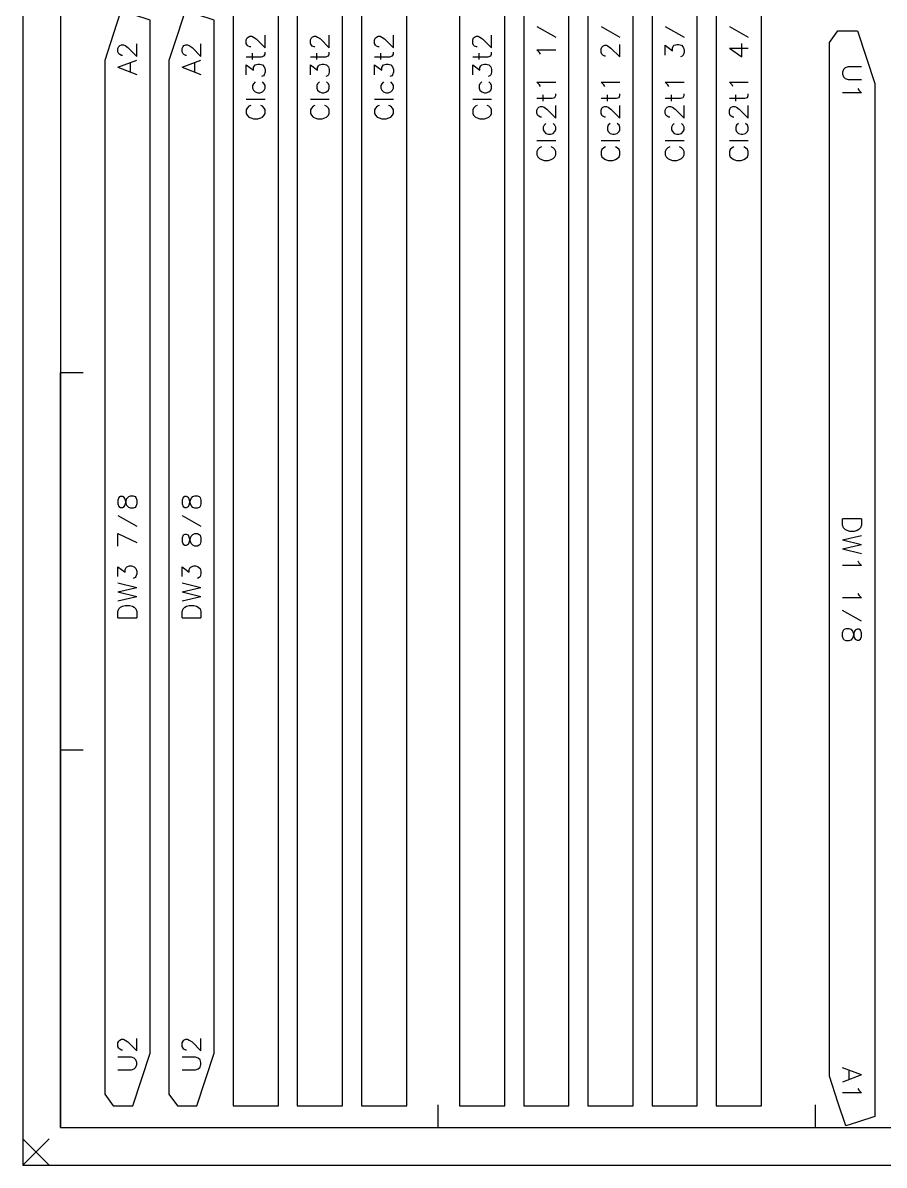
# Model space of a CAD drawing. Extents: x 0 to 235, y 0 to 300.
# Drawn here: x 0 to 114.1, y 0 to 151.3 of the extents above; entities that cross this region are included whole.
import ezdxf

# ---------------------------------------------------------------- set-up
doc = ezdxf.new("R2010")
doc.units = 0
for name, color, linetype in [('CORTE', 1, 'Continuous'), ('REFERENCIA', 8, 'Continuous'), ('ROTULO', 5, 'Continuous')]:
    doc.layers.add(name, color=color, linetype=linetype)

msp = doc.modelspace()

# ---------------------------------------------------------------- linework, layer by layer
at = {"layer": 'CORTE', "color": 1, "linetype": 'CONTINUOUS'}
for points in [[(33.85, 7.85), (33.85, 289.85), (27.85, 289.85), (27.85, 7.85)], [(42.35, 7.85), (42.35, 289.85), (36.35, 289.85), (36.35, 7.85)], [(50.85, 7.85), (50.85, 289.85), (44.85, 289.85), (44.85, 7.85)], [(63.85, 7.85), (63.85, 289.85), (57.85, 289.85), (57.85, 7.85)], [(72.35, 7.85), (72.35, 278.85), (66.35, 278.85), (66.35, 7.85)], [(80.85, 7.85), (80.85, 278.85), (74.85, 278.85), (74.85, 7.85)], [(89.35, 7.85), (89.35, 278.85), (83.35, 278.85), (83.35, 7.85)], [(97.85, 7.85), (97.85, 278.85), (91.85, 278.85), (91.85, 7.85)], [(16.85, 14.8472), (16.85, 151.6652), (14.5662, 152.4106), (13.0017, 152.9212), (13.0017, 152.9212), (11.9823, 149.798), (11.9823, 149.798), (10.85, 146.3289), (10.85, 9.4106), (11.9823, 7.85), (11.9823, 7.85), (13.0017, 7.85), (14.5662, 7.85), (14.5662, 7.85)], [(25.35, 14.8472), (25.35, 151.6652), (23.0662, 152.4106), (21.5017, 152.9212), (21.5017, 152.9212), (20.4823, 149.798), (20.4823, 149.798), (19.35, 146.3289), (19.35, 9.4106), (20.4823, 7.85), (20.4823, 7.85), (21.5017, 7.85), (23.0662, 7.85), (23.0662, 7.85)], [(112.85, 143.2763), (112.85, 6.4583), (110.5662, 5.7129), (109.0017, 5.2022), (109.0017, 5.2022), (107.9823, 8.3255), (107.9823, 8.3255), (106.85, 11.7946), (106.85, 148.7129), (107.9823, 150.2735), (107.9823, 150.2735), (109.0017, 150.2735), (110.5662, 150.2735), (110.5662, 150.2735)]]:
    msp.add_lwpolyline(points, close=True, dxfattribs=at)
at = {"layer": 'REFERENCIA', "color": 8, "linetype": 'CONTINUOUS'}
for p, q in [((0, 0), (3.5, 3.5)), ((0, 3.5), (3.5, 0))]:
    msp.add_line(p, q, dxfattribs=at)
for points in [[(0, 0), (235, 0), (235, 300), (0, 300), (0, 0)], [(5, 5), (230, 5), (230, 295), (5, 295), (5, 5)]]:
    msp.add_lwpolyline(points, dxfattribs=at)
at = {"layer": 'ROTULO', "color": 5, "linetype": 'CONTINUOUS'}
for p, q in [((68.1, 150.85), (70.6, 149.4214)), ((76.6, 150.85), (79.1, 149.4214)), ((85.1, 150.85), (87.6, 149.4214)), ((93.6, 150.85), (96.1, 149.4214)), ((30.4333, 146.469), (30.4333, 147.3024)), ((38.9333, 146.469), (38.9333, 147.3024)), ((47.4333, 146.469), (47.4333, 147.3024)), ((60.4333, 146.469), (60.4333, 147.3024)), ((93.6, 147.9929), (96.1, 147.9929)), ((12.6, 145.4476), (15.1, 146.4)), ((12.6, 145.4476), (15.1, 144.4953)), ((14.2667, 144.8524), (14.2667, 146.0429)), ((21.1, 145.4476), (23.6, 146.4)), ((21.1, 145.4476), (23.6, 144.4953)), ((22.7667, 144.8524), (22.7667, 146.0429)), ((29.6, 141.231), (32.1, 141.231)), ((38.1, 141.231), (40.6, 141.231)), ((46.6, 141.231), (49.1, 141.231)), ((59.6, 141.231), (62.1, 141.231)), ((68.9333, 140.969), (68.9333, 141.8024)), ((77.4333, 140.969), (77.4333, 141.8024)), ((85.9333, 140.969), (85.9333, 141.8024)), ((94.4333, 140.969), (94.4333, 141.8024)), ((68.1, 135.731), (70.6, 135.731)), ((76.6, 135.731), (79.1, 135.731)), ((85.1, 135.731), (87.6, 135.731)), ((93.6, 135.731), (96.1, 135.731)), ((5, 5), (5, 105)), ((5, 105), (8, 105)), ((12.6, 86.0642), (15.1, 84.6357)), ((21.1, 86.0642), (23.6, 84.6357)), ((111.1, 85.6307), (108.6, 85.6307)), ((12.6, 83.6833), (15.1, 82.4928)), ((12.6, 82.0166), (12.6, 83.6833)), ((111.1, 83.3688), (108.6, 82.7736)), ((111.1, 82.1783), (108.6, 82.7736)), ((111.1, 82.1783), (108.6, 81.5831)), ((111.1, 80.9878), (108.6, 81.5831)), ((12.6, 77.1357), (15.1, 76.5404)), ((12.6, 75.9452), (15.1, 76.5404)), ((12.6, 75.9452), (15.1, 75.3499)), ((21.1, 77.1357), (23.6, 76.5404)), ((21.1, 75.9452), (23.6, 76.5404)), ((21.1, 75.9452), (23.6, 75.3499)), ((12.6, 74.7547), (15.1, 75.3499)), ((21.1, 74.7547), (23.6, 75.3499)), ((111.1, 72.0593), (108.6, 73.4878)), ((12.6, 72.4928), (15.1, 72.4928)), ((21.1, 72.4928), (23.6, 72.4928)), ((5, 55), (8, 55)), ((111.1, 11.9616), (108.6, 12.9139)), ((109.4333, 12.5568), (109.4333, 11.3663)), ((111.1, 11.9616), (108.6, 11.0092)), ((55, 5), (55, 8)), ((105, 5), (105, 8)), ((5, 5), (105, 5))]:
    msp.add_line(p, q, dxfattribs=at)
for points in [[(13.1952, 146.9953), (13.0762, 146.9953), (12.8381, 147.1143), (12.719, 147.2334), (12.6, 147.4715), (12.6, 147.9476), (12.719, 148.1857), (12.8381, 148.3048), (13.0762, 148.4238), (13.3143, 148.4238), (13.5524, 148.3048), (13.9095, 148.0667), (15.1, 146.8762), (15.1, 148.5429)], [(21.6952, 146.9953), (21.5762, 146.9953), (21.3381, 147.1143), (21.219, 147.2334), (21.1, 147.4715), (21.1, 147.9476), (21.219, 148.1857), (21.3381, 148.3048), (21.5762, 148.4238), (21.8143, 148.4238), (22.0524, 148.3048), (22.4095, 148.0667), (23.6, 146.8762), (23.6, 148.5429)], [(30.1952, 148.1357), (30.0762, 148.1357), (29.8381, 148.2548), (29.719, 148.3738), (29.6, 148.6119), (29.6, 149.0881), (29.719, 149.3262), (29.8381, 149.4452), (30.0762, 149.5643), (30.3143, 149.5643), (30.5524, 149.4452), (30.9095, 149.2071), (32.1, 148.0167), (32.1, 149.6833)], [(38.6952, 148.1357), (38.5762, 148.1357), (38.3381, 148.2548), (38.219, 148.3738), (38.1, 148.6119), (38.1, 149.0881), (38.219, 149.3262), (38.3381, 149.4452), (38.5762, 149.5643), (38.8143, 149.5643), (39.0524, 149.4452), (39.4095, 149.2071), (40.6, 148.0167), (40.6, 149.6833)], [(47.1952, 148.1357), (47.0762, 148.1357), (46.8381, 148.2548), (46.719, 148.3738), (46.6, 148.6119), (46.6, 149.0881), (46.719, 149.3262), (46.8381, 149.4452), (47.0762, 149.5643), (47.3143, 149.5643), (47.5524, 149.4452), (47.9095, 149.2071), (49.1, 148.0167), (49.1, 149.6833)], [(60.1952, 148.1357), (60.0762, 148.1357), (59.8381, 148.2548), (59.719, 148.3738), (59.6, 148.6119), (59.6, 149.0881), (59.719, 149.3262), (59.8381, 149.4452), (60.0762, 149.5643), (60.3143, 149.5643), (60.5524, 149.4452), (60.9095, 149.2071), (62.1, 148.0167), (62.1, 149.6833)], [(77.1952, 146.9214), (77.0762, 146.9214), (76.8381, 147.0405), (76.719, 147.1595), (76.6, 147.3976), (76.6, 147.8738), (76.719, 148.1119), (76.8381, 148.231), (77.0762, 148.35), (77.3143, 148.35), (77.5524, 148.231), (77.9095, 147.9929), (79.1, 146.8024), (79.1, 148.469)], [(85.1, 147.0405), (85.1, 148.35), (86.0524, 147.6357), (86.0524, 147.9929), (86.1714, 148.231), (86.2905, 148.35), (86.6476, 148.469), (86.8857, 148.469), (87.2429, 148.35), (87.481, 148.1119), (87.6, 147.7548), (87.6, 147.3976), (87.481, 147.0405), (87.3619, 146.9214), (87.1238, 146.8024)], [(93.6, 147.9929), (95.2667, 146.8024), (95.2667, 148.5881)], [(29.6, 146.8262), (31.6238, 146.8262), (31.981, 146.9452), (32.1, 147.1833), (32.1, 147.4214)], [(38.1, 146.8262), (40.1238, 146.8262), (40.481, 146.9452), (40.6, 147.1833), (40.6, 147.4214)], [(46.6, 146.8262), (48.6238, 146.8262), (48.981, 146.9452), (49.1, 147.1833), (49.1, 147.4214)], [(59.6, 146.8262), (61.6238, 146.8262), (61.981, 146.9452), (62.1, 147.1833), (62.1, 147.4214)], [(68.5762, 147.1595), (68.4571, 147.3976), (68.1, 147.7548), (70.6, 147.7548)], [(29.6, 144.4452), (29.6, 145.7548), (30.5524, 145.0405), (30.5524, 145.3976), (30.6714, 145.6357), (30.7905, 145.7548), (31.1476, 145.8738), (31.3857, 145.8738), (31.7429, 145.7548), (31.981, 145.5167), (32.1, 145.1595), (32.1, 144.8024), (31.981, 144.4452), (31.8619, 144.3262), (31.6238, 144.2071)], [(38.1, 144.4452), (38.1, 145.7548), (39.0524, 145.0405), (39.0524, 145.3976), (39.1714, 145.6357), (39.2905, 145.7548), (39.6476, 145.8738), (39.8857, 145.8738), (40.2429, 145.7548), (40.481, 145.5167), (40.6, 145.1595), (40.6, 144.8024), (40.481, 144.4452), (40.3619, 144.3262), (40.1238, 144.2071)], [(46.6, 144.4452), (46.6, 145.7548), (47.5524, 145.0405), (47.5524, 145.3976), (47.6714, 145.6357), (47.7905, 145.7548), (48.1476, 145.8738), (48.3857, 145.8738), (48.7429, 145.7548), (48.981, 145.5167), (49.1, 145.1595), (49.1, 144.8024), (48.981, 144.4452), (48.8619, 144.3262), (48.6238, 144.2071)], [(59.6, 144.4452), (59.6, 145.7548), (60.5524, 145.0405), (60.5524, 145.3976), (60.6714, 145.6357), (60.7905, 145.7548), (61.1476, 145.8738), (61.3857, 145.8738), (61.7429, 145.7548), (61.981, 145.5167), (62.1, 145.1595), (62.1, 144.8024), (61.981, 144.4452), (61.8619, 144.3262), (61.6238, 144.2071)], [(111.1, 145.4903), (109.3143, 145.4903), (108.9571, 145.3713), (108.719, 145.1332), (108.6, 144.776), (108.6, 144.5379), (108.719, 144.1808), (108.9571, 143.9427), (109.3143, 143.8236), (111.1, 143.8236)], [(30.7905, 143.4929), (30.5524, 143.2548), (30.4333, 143.0167), (30.4333, 142.6595), (30.5524, 142.4214), (30.7905, 142.1833), (31.1476, 142.0643), (31.3857, 142.0643), (31.7429, 142.1833), (31.981, 142.4214), (32.1, 142.6595), (32.1, 143.0167), (31.981, 143.2548), (31.7429, 143.4929)], [(39.2905, 143.4929), (39.0524, 143.2548), (38.9333, 143.0167), (38.9333, 142.6595), (39.0524, 142.4214), (39.2905, 142.1833), (39.6476, 142.0643), (39.8857, 142.0643), (40.2429, 142.1833), (40.481, 142.4214), (40.6, 142.6595), (40.6, 143.0167), (40.481, 143.2548), (40.2429, 143.4929)], [(47.7905, 143.4929), (47.5524, 143.2548), (47.4333, 143.0167), (47.4333, 142.6595), (47.5524, 142.4214), (47.7905, 142.1833), (48.1476, 142.0643), (48.3857, 142.0643), (48.7429, 142.1833), (48.981, 142.4214), (49.1, 142.6595), (49.1, 143.0167), (48.981, 143.2548), (48.7429, 143.4929)], [(60.7905, 143.4929), (60.5524, 143.2548), (60.4333, 143.0167), (60.4333, 142.6595), (60.5524, 142.4214), (60.7905, 142.1833), (61.1476, 142.0643), (61.3857, 142.0643), (61.7429, 142.1833), (61.981, 142.4214), (62.1, 142.6595), (62.1, 143.0167), (61.981, 143.2548), (61.7429, 143.4929)], [(68.5762, 142.8738), (68.4571, 143.1119), (68.1, 143.469), (70.6, 143.469)], [(77.0762, 142.8738), (76.9571, 143.1119), (76.6, 143.469), (79.1, 143.469)], [(85.5762, 142.8738), (85.4571, 143.1119), (85.1, 143.469), (87.6, 143.469)], [(94.0762, 142.8738), (93.9571, 143.1119), (93.6, 143.469), (96.1, 143.469)], [(110.6238, 142.6332), (110.7429, 142.3951), (111.1, 142.0379), (108.6, 142.0379)], [(68.1, 141.3262), (70.1238, 141.3262), (70.481, 141.4452), (70.6, 141.6833), (70.6, 141.9214)], [(76.6, 141.3262), (78.6238, 141.3262), (78.981, 141.4452), (79.1, 141.6833), (79.1, 141.9214)], [(85.1, 141.3262), (87.1238, 141.3262), (87.481, 141.4452), (87.6, 141.6833), (87.6, 141.9214)], [(93.6, 141.3262), (95.6238, 141.3262), (95.981, 141.4452), (96.1, 141.6833), (96.1, 141.9214)], [(30.1952, 140.3976), (29.9571, 140.2786), (29.719, 140.0405), (29.6, 139.8024), (29.6, 139.3262), (29.719, 139.0881), (29.9571, 138.85), (30.1952, 138.731), (30.5524, 138.6119), (31.1476, 138.6119), (31.5048, 138.731), (31.7429, 138.85), (31.981, 139.0881), (32.1, 139.3262), (32.1, 139.8024), (31.981, 140.0405), (31.7429, 140.2786), (31.5048, 140.3976)], [(38.6952, 140.3976), (38.4571, 140.2786), (38.219, 140.0405), (38.1, 139.8024), (38.1, 139.3262), (38.219, 139.0881), (38.4571, 138.85), (38.6952, 138.731), (39.0524, 138.6119), (39.6476, 138.6119), (40.0048, 138.731), (40.2429, 138.85), (40.481, 139.0881), (40.6, 139.3262), (40.6, 139.8024), (40.481, 140.0405), (40.2429, 140.2786), (40.0048, 140.3976)], [(47.1952, 140.3976), (46.9571, 140.2786), (46.719, 140.0405), (46.6, 139.8024), (46.6, 139.3262), (46.719, 139.0881), (46.9571, 138.85), (47.1952, 138.731), (47.5524, 138.6119), (48.1476, 138.6119), (48.5048, 138.731), (48.7429, 138.85), (48.981, 139.0881), (49.1, 139.3262), (49.1, 139.8024), (48.981, 140.0405), (48.7429, 140.2786), (48.5048, 140.3976)], [(60.1952, 140.3976), (59.9571, 140.2786), (59.719, 140.0405), (59.6, 139.8024), (59.6, 139.3262), (59.719, 139.0881), (59.9571, 138.85), (60.1952, 138.731), (60.5524, 138.6119), (61.1476, 138.6119), (61.5048, 138.731), (61.7429, 138.85), (61.981, 139.0881), (62.1, 139.3262), (62.1, 139.8024), (61.981, 140.0405), (61.7429, 140.2786), (61.5048, 140.3976)], [(68.6952, 138.8262), (68.5762, 138.8262), (68.3381, 138.9452), (68.219, 139.0643), (68.1, 139.3024), (68.1, 139.7786), (68.219, 140.0167), (68.3381, 140.1357), (68.5762, 140.2548), (68.8143, 140.2548), (69.0524, 140.1357), (69.4095, 139.8976), (70.6, 138.7071), (70.6, 140.3738)], [(77.1952, 138.8262), (77.0762, 138.8262), (76.8381, 138.9452), (76.719, 139.0643), (76.6, 139.3024), (76.6, 139.7786), (76.719, 140.0167), (76.8381, 140.1357), (77.0762, 140.2548), (77.3143, 140.2548), (77.5524, 140.1357), (77.9095, 139.8976), (79.1, 138.7071), (79.1, 140.3738)], [(85.6952, 138.8262), (85.5762, 138.8262), (85.3381, 138.9452), (85.219, 139.0643), (85.1, 139.3024), (85.1, 139.7786), (85.219, 140.0167), (85.3381, 140.1357), (85.5762, 140.2548), (85.8143, 140.2548), (86.0524, 140.1357), (86.4095, 139.8976), (87.6, 138.7071), (87.6, 140.3738)], [(94.1952, 138.8262), (94.0762, 138.8262), (93.8381, 138.9452), (93.719, 139.0643), (93.6, 139.3024), (93.6, 139.7786), (93.719, 140.0167), (93.8381, 140.1357), (94.0762, 140.2548), (94.3143, 140.2548), (94.5524, 140.1357), (94.9095, 139.8976), (96.1, 138.7071), (96.1, 140.3738)], [(69.2905, 137.9929), (69.0524, 137.7548), (68.9333, 137.5167), (68.9333, 137.1595), (69.0524, 136.9214), (69.2905, 136.6833), (69.6476, 136.5643), (69.8857, 136.5643), (70.2429, 136.6833), (70.481, 136.9214), (70.6, 137.1595), (70.6, 137.5167), (70.481, 137.7548), (70.2429, 137.9929)], [(77.7905, 137.9929), (77.5524, 137.7548), (77.4333, 137.5167), (77.4333, 137.1595), (77.5524, 136.9214), (77.7905, 136.6833), (78.1476, 136.5643), (78.3857, 136.5643), (78.7429, 136.6833), (78.981, 136.9214), (79.1, 137.1595), (79.1, 137.5167), (78.981, 137.7548), (78.7429, 137.9929)], [(86.2905, 137.9929), (86.0524, 137.7548), (85.9333, 137.5167), (85.9333, 137.1595), (86.0524, 136.9214), (86.2905, 136.6833), (86.6476, 136.5643), (86.8857, 136.5643), (87.2429, 136.6833), (87.481, 136.9214), (87.6, 137.1595), (87.6, 137.5167), (87.481, 137.7548), (87.2429, 137.9929)], [(94.7905, 137.9929), (94.5524, 137.7548), (94.4333, 137.5167), (94.4333, 137.1595), (94.5524, 136.9214), (94.7905, 136.6833), (95.1476, 136.5643), (95.3857, 136.5643), (95.7429, 136.6833), (95.981, 136.9214), (96.1, 137.1595), (96.1, 137.5167), (95.981, 137.7548), (95.7429, 137.9929)], [(68.6952, 134.8976), (68.4571, 134.7786), (68.219, 134.5405), (68.1, 134.3024), (68.1, 133.8262), (68.219, 133.5881), (68.4571, 133.35), (68.6952, 133.231), (69.0524, 133.1119), (69.6476, 133.1119), (70.0048, 133.231), (70.2429, 133.35), (70.481, 133.5881), (70.6, 133.8262), (70.6, 134.3024), (70.481, 134.5405), (70.2429, 134.7786), (70.0048, 134.8976)], [(77.1952, 134.8976), (76.9571, 134.7786), (76.719, 134.5405), (76.6, 134.3024), (76.6, 133.8262), (76.719, 133.5881), (76.9571, 133.35), (77.1952, 133.231), (77.5524, 133.1119), (78.1476, 133.1119), (78.5048, 133.231), (78.7429, 133.35), (78.981, 133.5881), (79.1, 133.8262), (79.1, 134.3024), (78.981, 134.5405), (78.7429, 134.7786), (78.5048, 134.8976)], [(85.6952, 134.8976), (85.4571, 134.7786), (85.219, 134.5405), (85.1, 134.3024), (85.1, 133.8262), (85.219, 133.5881), (85.4571, 133.35), (85.6952, 133.231), (86.0524, 133.1119), (86.6476, 133.1119), (87.0048, 133.231), (87.2429, 133.35), (87.481, 133.5881), (87.6, 133.8262), (87.6, 134.3024), (87.481, 134.5405), (87.2429, 134.7786), (87.0048, 134.8976)], [(94.1952, 134.8976), (93.9571, 134.7786), (93.719, 134.5405), (93.6, 134.3024), (93.6, 133.8262), (93.719, 133.5881), (93.9571, 133.35), (94.1952, 133.231), (94.5524, 133.1119), (95.1476, 133.1119), (95.5048, 133.231), (95.7429, 133.35), (95.981, 133.5881), (96.1, 133.8262), (96.1, 134.3024), (95.981, 134.5405), (95.7429, 134.7786), (95.5048, 134.8976)], [(12.6, 87.6118), (12.719, 87.2547), (12.9571, 87.1357), (13.1952, 87.1357), (13.4333, 87.2547), (13.5524, 87.4928), (13.6714, 87.969), (13.7905, 88.3261), (14.0286, 88.5642), (14.2667, 88.6833), (14.6238, 88.6833), (14.8619, 88.5642), (14.981, 88.4452), (15.1, 88.088), (15.1, 87.6118), (14.981, 87.2547), (14.8619, 87.1357), (14.6238, 87.0166), (14.2667, 87.0166), (14.0286, 87.1357), (13.7905, 87.3737), (13.6714, 87.7309), (13.5524, 88.2071), (13.4333, 88.4452), (13.1952, 88.5642), (12.9571, 88.5642), (12.719, 88.4452), (12.6, 88.088), (12.6, 87.6118)], [(21.1, 87.6118), (21.219, 87.2547), (21.4571, 87.1357), (21.6952, 87.1357), (21.9333, 87.2547), (22.0524, 87.4928), (22.1714, 87.969), (22.2905, 88.3261), (22.5286, 88.5642), (22.7667, 88.6833), (23.1238, 88.6833), (23.3619, 88.5642), (23.481, 88.4452), (23.6, 88.088), (23.6, 87.6118), (23.481, 87.2547), (23.3619, 87.1357), (23.1238, 87.0166), (22.7667, 87.0166), (22.5286, 87.1357), (22.2905, 87.3737), (22.1714, 87.7309), (22.0524, 88.2071), (21.9333, 88.4452), (21.6952, 88.5642), (21.4571, 88.5642), (21.219, 88.4452), (21.1, 88.088), (21.1, 87.6118)], [(111.1, 85.6307), (111.1, 84.7974), (110.981, 84.4402), (110.7429, 84.2021), (110.5048, 84.0831), (110.1476, 83.964), (109.5524, 83.964), (109.1952, 84.0831), (108.9571, 84.2021), (108.719, 84.4402), (108.6, 84.7974), (108.6, 85.6307)], [(21.1, 82.6118), (21.219, 82.2547), (21.4571, 82.1357), (21.6952, 82.1357), (21.9333, 82.2547), (22.0524, 82.4928), (22.1714, 82.969), (22.2905, 83.3261), (22.5286, 83.5642), (22.7667, 83.6833), (23.1238, 83.6833), (23.3619, 83.5642), (23.481, 83.4452), (23.6, 83.088), (23.6, 82.6118), (23.481, 82.2547), (23.3619, 82.1357), (23.1238, 82.0166), (22.7667, 82.0166), (22.5286, 82.1357), (22.2905, 82.3737), (22.1714, 82.7309), (22.0524, 83.2071), (21.9333, 83.4452), (21.6952, 83.5642), (21.4571, 83.5642), (21.219, 83.4452), (21.1, 83.088), (21.1, 82.6118)], [(12.6, 77.969), (12.6, 79.2785), (13.5524, 78.5642), (13.5524, 78.9214), (13.6714, 79.1595), (13.7905, 79.2785), (14.1476, 79.3976), (14.3857, 79.3976), (14.7429, 79.2785), (14.981, 79.0404), (15.1, 78.6833), (15.1, 78.3261), (14.981, 77.969), (14.8619, 77.8499), (14.6238, 77.7309)], [(21.1, 77.969), (21.1, 79.2785), (22.0524, 78.5642), (22.0524, 78.9214), (22.1714, 79.1595), (22.2905, 79.2785), (22.6476, 79.3976), (22.8857, 79.3976), (23.2429, 79.2785), (23.481, 79.0404), (23.6, 78.6833), (23.6, 78.3261), (23.481, 77.969), (23.3619, 77.8499), (23.1238, 77.7309)], [(110.6238, 80.0355), (110.7429, 79.7974), (111.1, 79.4402), (108.6, 79.4402)], [(110.6238, 75.7497), (110.7429, 75.5116), (111.1, 75.1545), (108.6, 75.1545)], [(12.6, 72.4928), (12.6, 73.3261), (12.719, 73.6833), (12.9571, 73.9214), (13.1952, 74.0404), (13.5524, 74.1595), (14.1476, 74.1595), (14.5048, 74.0404), (14.7429, 73.9214), (14.981, 73.6833), (15.1, 73.3261), (15.1, 72.4928)], [(21.1, 72.4928), (21.1, 73.3261), (21.219, 73.6833), (21.4571, 73.9214), (21.6952, 74.0404), (22.0524, 74.1595), (22.6476, 74.1595), (23.0048, 74.0404), (23.2429, 73.9214), (23.481, 73.6833), (23.6, 73.3261), (23.6, 72.4928)], [(111.1, 70.5116), (110.981, 70.8688), (110.7429, 70.9878), (110.5048, 70.9878), (110.2667, 70.8688), (110.1476, 70.6307), (110.0286, 70.1545), (109.9095, 69.7974), (109.6714, 69.5593), (109.4333, 69.4402), (109.0762, 69.4402), (108.8381, 69.5593), (108.719, 69.6783), (108.6, 70.0355), (108.6, 70.5116), (108.719, 70.8688), (108.8381, 70.9878), (109.0762, 71.1069), (109.4333, 71.1069), (109.6714, 70.9878), (109.9095, 70.7497), (110.0286, 70.3926), (110.1476, 69.9164), (110.2667, 69.6783), (110.5048, 69.5593), (110.7429, 69.5593), (110.981, 69.6783), (111.1, 70.0355), (111.1, 70.5116)], [(13.1952, 15.2522), (13.0762, 15.2522), (12.8381, 15.3713), (12.719, 15.4903), (12.6, 15.7284), (12.6, 16.2046), (12.719, 16.4427), (12.8381, 16.5618), (13.0762, 16.6808), (13.3143, 16.6808), (13.5524, 16.5618), (13.9095, 16.3237), (15.1, 15.1332), (15.1, 16.7999)], [(21.6952, 15.2522), (21.5762, 15.2522), (21.3381, 15.3713), (21.219, 15.4903), (21.1, 15.7284), (21.1, 16.2046), (21.219, 16.4427), (21.3381, 16.5618), (21.5762, 16.6808), (21.8143, 16.6808), (22.0524, 16.5618), (22.4095, 16.3237), (23.6, 15.1332), (23.6, 16.7999)], [(12.6, 12.6332), (14.3857, 12.6332), (14.7429, 12.7522), (14.981, 12.9903), (15.1, 13.3475), (15.1, 13.5856), (14.981, 13.9427), (14.7429, 14.1808), (14.3857, 14.2999), (12.6, 14.2999)], [(21.1, 12.6332), (22.8857, 12.6332), (23.2429, 12.7522), (23.481, 12.9903), (23.6, 13.3475), (23.6, 13.5856), (23.481, 13.9427), (23.2429, 14.1808), (22.8857, 14.2999), (21.1, 14.2999)], [(110.6238, 10.1758), (110.7429, 9.9378), (111.1, 9.5806), (108.6, 9.5806)]]:
    msp.add_lwpolyline(points, dxfattribs=at)

doc.saveas('drawing.dxf')
